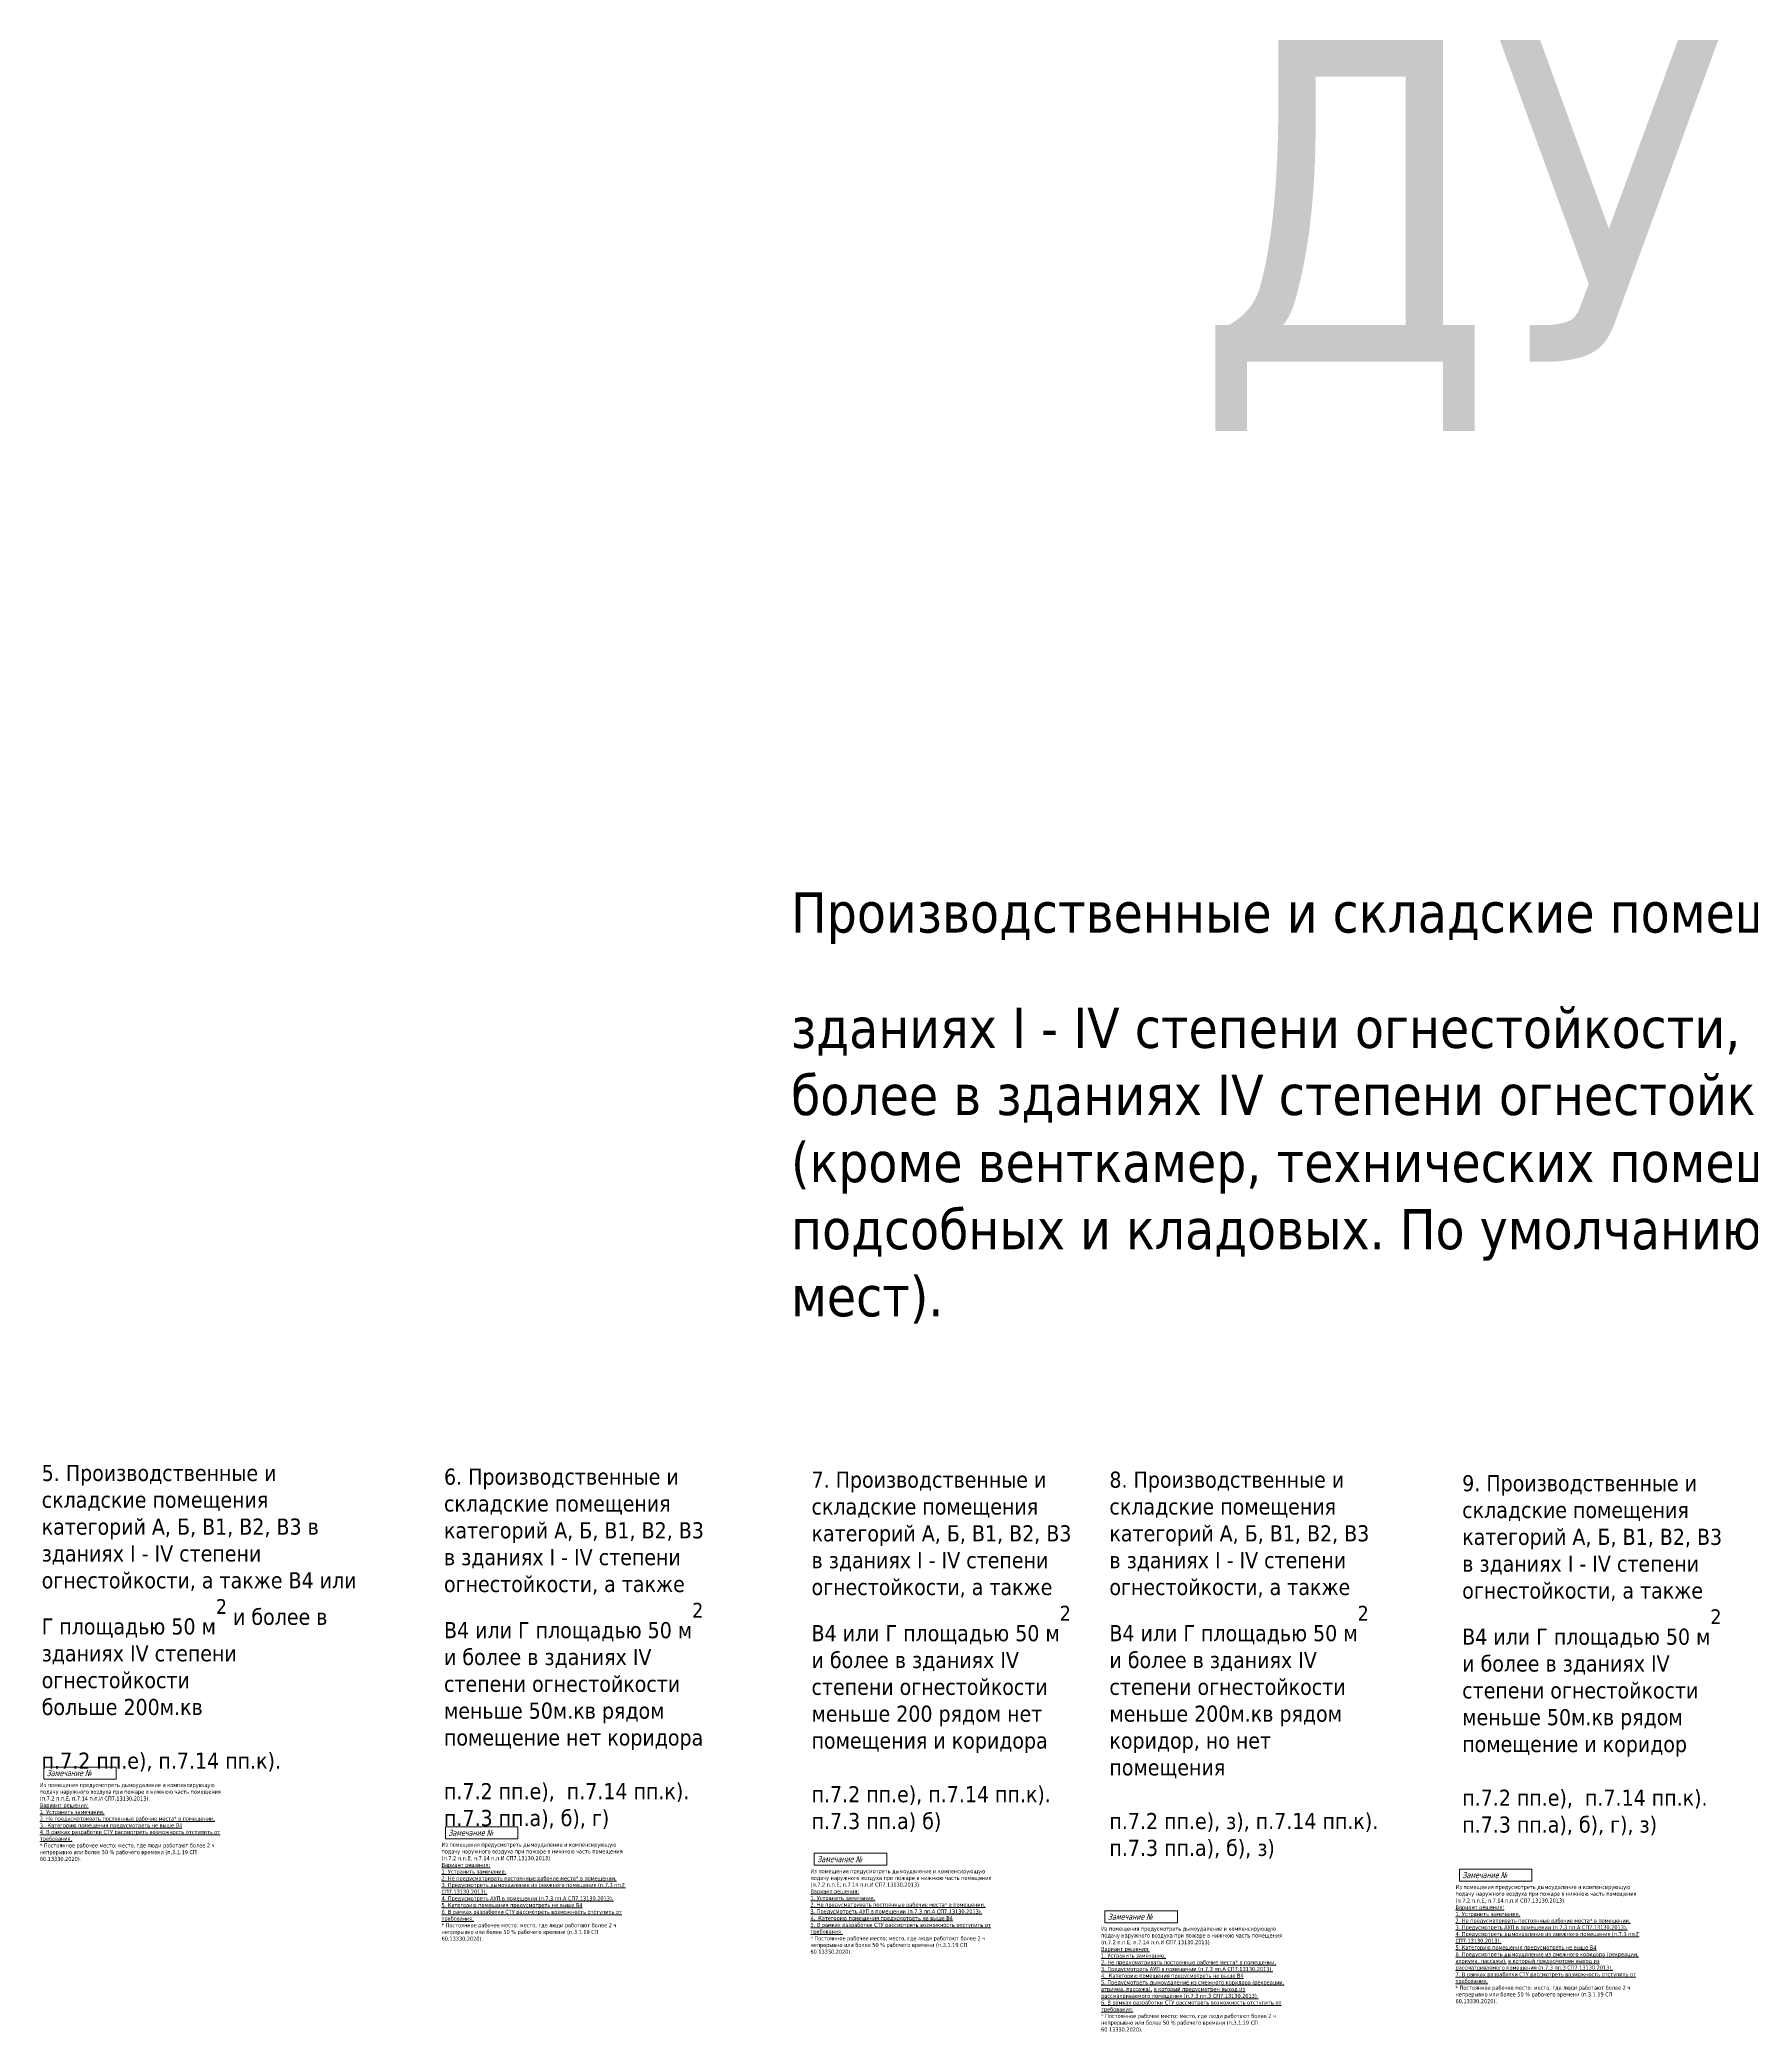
# Model space of a CAD drawing. Header units: millimetres. Extents: x -151274 to 981405, y -382735 to 210096.
# Drawn here: x 142931 to 398057, y -86913 to 210096 of the extents above; entities that cross this region are included whole.
import ezdxf

# ---------------------------------------------------------------- set-up
doc = ezdxf.new("R2010")
doc.units = ezdxf.units.MM
doc.layers.add('экспертиза ДУ', color=1, linetype='Continuous', lineweight=0)
doc.layers.add('экспертиза ДУ пояснения', color=6, linetype='Continuous', lineweight=0)
doc.styles.add('ЭКСПЕРТИЗА', font='tahoma.ttf')

msp = doc.modelspace()

# ---------------------------------------------------------------- linework, layer by layer
at = {"layer": 'экспертиза ДУ', "lineweight": 0}
for points in [[(143508, -47390), (154308, -47390), (154308, -49190), (143508, -49190), (143508, -47390)], [(203397, -56288), (214197, -56288), (214197, -58088), (203397, -58088), (203397, -56288)], [(258391, -60231), (269191, -60231), (269191, -62031), (258391, -62031), (258391, -60231)], [(354563, -62602), (365363, -62602), (365363, -64402), (354563, -64402), (354563, -62602)], [(301723, -68813), (312523, -68813), (312523, -70613), (301723, -70613), (301723, -68813)]]:
    msp.add_lwpolyline(points, dxfattribs=at)

# ---------------------------------------------------------------- texts
at = {"layer": 'экспертиза ДУ', "lineweight": 0, "style": 'ЭКСПЕРТИЗА', "oblique": 14.99998, "width": 0.8}
for p in [(143958, -48740), (203847, -57638), (258841, -61581), (355013, -63952), (302173, -70163)]:
    msp.add_text('Замечание №', height=900, dxfattribs=at).set_placement(p)
at = {"layer": 'экспертиза ДУ', "ltscale": 100, "char_height": 600, "width": 26264.8, "attachment_point": 1, "style": 'ЭКСПЕРТИЗА'}
for s, insert in [('\\A1;Из помещения предусмотреть дымоудаление {\\A0;и компенсирующую подачу наружного воздуха при пожаре в нижнюю часть }помещения (п.7.2 п.п.Е, п.7.14 п.п.{\\A0;И }СП7.13130.2013).\\P{\\L\\C6;Вариант решения:\\P1. Устранить замечание.\\P2. Не предусматривать постоянные рабочие места* в помещении.\\P\\H0.99996x;\\C2;3.  Категорию помещения предусмотреть не выше В4\\P4.\\A0;\\H1.00004x;\\l \\LВ рамках разработки СТУ рассмотреть возможность отступить от требования. \\H0.9998x;\\l\\P\\C6;* Постоянное рабочее место: место, где люди работают более 2 ч непрерывно или более 50 % рабочего времени (п.3.1.19 СП 60.13330.2020).}', (142931, -49779)), ('\\A1;Из помещения предусмотреть дымоудаление {\\A0;и компенсирующую подачу наружного воздуха при пожаре в нижнюю часть }помещения (п.7.2 п.п.Е, п.7.14 п.п.{\\A0;И }СП7.13130.2013).\\P{\\L\\C6;Вариант решения:\\P1. Устранить замечание.\\P2. Не предусматривать постоянные рабочие места* в помещении.\\P3. \\H0.99996x;Предусмотреть дымоудаление из смежного помещения \\H1.00004x;(п.7.3 пп.Г СП7.13130.2013).\\P4. \\A0;Предусмотреть АУП в помещении \\A1;\\H1.00004x;(п.7.3 пп.А СП7.13130.2013)\\A0;\\H0.99996x;.\\A1;\\P\\H0.99996x;\\C2;5. Категорию помещения предусмотреть не выше В4\\P6. \\A0;\\H1.00004x;В рамках разработки СТУ рассмотреть возможность отступить от требования. \\H0.9998x;\\l\\P\\C6;* Постоянное рабочее место: место, где люди работают более 2 ч непрерывно или более 50 % рабочего времени (п.3.1.19 СП 60.13330.2020).}', (202820, -58676)), ('\\A1;Из помещения предусмотреть дымоудаление {\\A0;и компенсирующую подачу наружного воздуха при пожаре в нижнюю часть }помещения (п.7.2 п.п.Е, п.7.14 п.п.{\\A0;И }СП7.13130.2013).\\P{\\L\\C6;Вариант решения:\\P1. Устранить замечание.\\P2. Не предусматривать постоянные рабочие места* в помещении.\\P3. \\A0;Предусмотреть АУП в помещении \\A1;\\H1.00004x;(п.7.3 пп.А СП7.13130.2013)\\A0;\\H0.99996x;.\\A1;\\P\\H0.99996x;\\C2;4.  Категорию помещения предусмотреть не выше В4\\P5. \\A0;\\H1.00004x;В рамках разработки СТУ рассмотреть возможность отступить от требования. \\H0.9998x;\\l\\P\\C6;* Постоянное рабочее место: место, где люди работают более 2 ч непрерывно или более 50 % рабочего времени (п.3.1.19 СП 60.13330.2020).}', (257814, -62619)), ('\\A1;Из помещения предусмотреть дымоудаление {\\A0;и компенсирующую подачу наружного воздуха при пожаре в нижнюю часть }помещения (п.7.2 п.п.Е, п.7.14 п.п.{\\A0;И }СП7.13130.2013).\\P{\\L\\C6;Вариант решения:\\P1. Устранить замечание.\\P2. Не предусматривать постоянные рабочие места* в помещении.\\P3. \\A0;Предусмотреть АУП в помещении \\A1;\\H1.00004x;(п.7.3 пп.А СП7.13130.2013)\\A0;\\H0.99996x;.\\P\\A1;\\H0.99996x;4. Предусмотреть дымоудаление из смежного помещения \\H1.00004x;(п.7.3 пп.Г СП7.13130.2013).\\P\\H0.99996x;\\C2;5. Категорию помещения предусмотреть не выше В4\\P\\C6;6. \\A0;\\H1.00004x;Предусмотреть дымоудаление из смежного коридора (\\C2;рекреации, атриума, пассажа\\C6;), в который предусмотрен выход из рассматриваемого помещения\\A1;\\H1.00004x; (п.7.3 пп.З СП7.13130.2013)\\A0;\\H0.99996x;. \\A1;\\H0.99996x;\\P\\C2;7. \\A0;\\H1.00004x;В рамках разработки СТУ рассмотреть возможность отступить от требования. \\H0.9998x;\\l\\P\\C6;* Постоянное рабочее место: место, где люди работают более 2 ч непрерывно или более 50 % рабочего времени (п.3.1.19 СП 60.13330.2020).}', (353986, -64990)), ('\\A1;Из помещения предусмотреть дымоудаление {\\A0;и компенсирующую подачу наружного воздуха при пожаре в нижнюю часть }помещения (п.7.2 п.п.Е, п.7.14 п.п.{\\A0;И }СП7.13130.2013).\\P{\\L\\C6;Вариант решения:\\P1. Устранить замечание.\\P2. Не предусматривать постоянные рабочие места* в помещении.\\P3. \\A0;Предусмотреть АУП в помещении \\A1;\\H1.00004x;(п.7.3 пп.А СП7.13130.2013)\\A0;\\H0.99996x;.\\A1;\\P\\H0.99996x;\\C2;4.  Категорию помещения предусмотреть не выше В4\\P\\C6;5. \\A0;\\H1.00004x;Предусмотреть дымоудаление из смежного коридора (\\C2;рекреации, атриума, пассажа\\C6;), в который предусмотрен выход из рассматриваемого помещения\\A1;\\H1.00004x; (п.7.3 пп.З СП7.13130.2013)\\A0;\\H0.99996x;. \\A1;\\H0.99996x;\\P\\C2;6. \\A0;\\H1.00004x;В рамках разработки СТУ рассмотреть возможность отступить от требования. \\H0.9998x;\\l\\P\\C6;* Постоянное рабочее место: место, где люди работают более 2 ч непрерывно или более 50 % рабочего времени (п.3.1.19 СП 60.13330.2020).}', (301146, -71202))]:
    msp.add_mtext(s, dxfattribs=dict(at, insert=insert))
at = {"layer": 'экспертиза ДУ пояснения', "color": 2, "lineweight": 0, "attachment_point": 1, "style": 'ЭКСПЕРТИЗА'}
for s, insert, char_height, width in [('ДУ', (315382, 210096, 0), 48000, 757116.21), ('\\A1;Производственные и складские помещения{\\A0; категорий А, Б, В1, В2, В3 в зданиях I - IV степени огнестойкости, а также В4 или Г площадью 50 м\\A1;\\H0.91667x;\\S2^ ;\\H1.09091x; и более в зданиях IV степени огнестойкости\\P\\A0;\\H1x;(кроме венткамер, технических помещений, серверных, электрощитовых, подсобных и кладовых. По умолчанию принимаем, что в них нет рабочих мест).}', (254921, 83016, 0), 6000, 296090.6)]:
    msp.add_mtext(s, dxfattribs=dict(at, insert=insert, char_height=char_height, width=width))
at = {"layer": 'экспертиза ДУ пояснения', "color": 30, "lineweight": 0, "char_height": 2400, "attachment_point": 1, "style": 'ЭКСПЕРТИЗА'}
for s, insert, width in [('\\A1;{\\C2;5. Производственные и складские помещения\\A0; категорий А, Б, В1, В2, В3 в зданиях I - IV степени огнестойкости, а также В4 или Г площадью 50 м\\A1;\\H0.91667x;\\S2^ ;\\H1.09091x; и более в зданиях IV степени огнестойкости\\P\\A0;\\C30;больше 200м.кв\\P\\P\\C2;п.7.2 пп.е), п.7.14 пп.к).}', (143209, -2347, 0), 48621.62), ('\\A1;{\\C2;6. Производственные и складские помещения\\A0; категорий А, Б, В1, В2, В3 в зданиях I - IV степени огнестойкости, а также В4 или Г площадью 50 м\\A1;\\H0.91667x;\\S2^ ;\\H1.09091x; и более в зданиях IV степени огнестойкости\\P\\A0;\\C30;меньше 50м.кв рядом помещение нет коридора\\P\\P\\C2;п.7.2 пп.е),  п.7.14 пп.к).\\Pп.7.3 пп.а), б), г)}', (203183, -2898, 0), 39638.09), ('\\A1;{\\C2;7. Производственные и складские помещения\\A0; категорий А, Б, В1, В2, В3 в зданиях I - IV степени огнестойкости, а также В4 или Г площадью 50 м\\A1;\\H0.91667x;\\S2^ ;\\H1.09091x; и более в зданиях IV степени огнестойкости\\P\\A0;\\C30;меньше 200 рядом нет помещения и коридора\\P\\P\\C2;п.7.2 пп.е), п.7.14 пп.к).\\Pп.7.3 пп.а) б)}', (257977, -3348, 0), 39638.09), ('\\A1;{\\C2;8. Производственные и складские помещения\\A0; категорий А, Б, В1, В2, В3 в зданиях I - IV степени огнестойкости, а также В4 или Г площадью 50 м\\A1;\\H0.91667x;\\S2^ ;\\H1.09091x; и более в зданиях IV степени огнестойкости\\P\\A0;\\C30;меньше 200м.кв рядом коридор, но нет помещения\\P\\P\\C2;п.7.2 пп.е), з), п.7.14 пп.к).\\Pп.7.3 пп.а), б), з)}', (302385, -3347, 0), 39638.09), ('\\A1;{\\C2;9. Производственные и складские помещения\\A0; категорий А, Б, В1, В2, В3 в зданиях I - IV степени огнестойкости, а также В4 или Г площадью 50 м\\A1;\\H0.91667x;\\S2^ ;\\H1.09091x; и более в зданиях IV степени огнестойкости\\P\\A0;\\C30;меньше 50м.кв рядом помещение и коридор\\P\\P\\C2;п.7.2 пп.е),  п.7.14 пп.к).\\Pп.7.3 пп.а), б), г), з)}', (354980, -3872, 0), 39638.09)]:
    msp.add_mtext(s, dxfattribs=dict(at, insert=insert, width=width))

doc.saveas('drawing.dxf')
